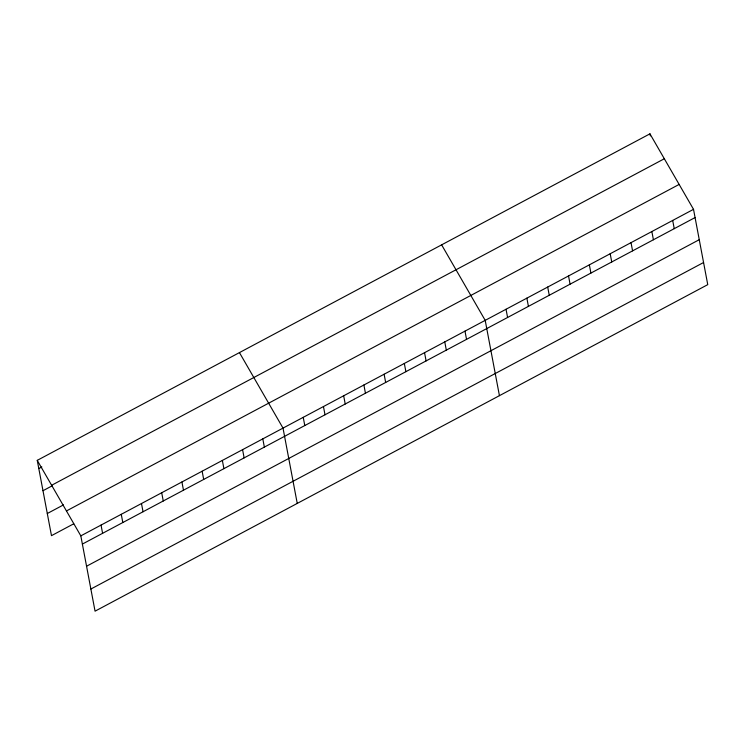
<?xml version="1.0" encoding="UTF-8"?>
<svg xmlns="http://www.w3.org/2000/svg" width="745" height="745" viewBox="0 0 745 745"><rect width="100%" height="100%" fill="white"/><g stroke="black" fill="none" stroke-linecap="round" stroke-linejoin="round"><path stroke-width="1.12" d="M37.25 460.354L649.947 133.83L693.521 209.336L707.75 284.646L95.053 611.17L80.823 535.86L37.25 460.354L51.48 535.664L73.718 523.81M38.805 468.577L41.832 466.957M51.629 485.274L664.326 158.75M42.986 490.713L52.085 485.861M47.298 513.519L63.474 504.905M66.445 510.949L679.142 184.425M80.823 535.86L693.521 209.336M82.378 544.083L695.076 217.559M86.56 566.219L699.257 239.694M90.871 589.034L703.569 262.51M441.627 244.844L485.2 320.359L499.429 395.66M239.443 352.599L283.016 428.114L297.246 503.415M672.688 220.436L674.244 228.659M649.947 133.83L650.329 135.888M651.856 231.546L653.412 239.76M631.024 242.647L632.579 250.86M610.192 253.747L611.747 261.97M589.36 264.847L590.915 273.07M568.528 275.948L570.083 284.171M547.696 287.048L549.251 295.271M526.864 298.149L528.419 306.372M506.032 309.259L507.587 317.472M464.982 331.134L466.538 339.357M444.765 341.908L446.32 350.131M424.548 352.683L426.103 360.906M404.33 363.458L405.885 371.68M384.113 374.232L385.659 382.455M363.895 385.007L365.441 393.23M343.669 395.781L345.224 404.004M323.451 406.556L325.006 414.779M303.234 417.33L304.789 425.553M262.799 438.889L264.354 447.102M242.581 449.663L244.127 457.877M222.355 460.438L223.91 468.661M202.137 471.213L203.692 479.435M181.92 481.987L183.475 490.21M161.702 492.762L163.257 500.985M141.485 503.536L143.04 511.759M121.267 514.311L122.813 522.534M101.041 525.085L102.596 533.308"/></g></svg>
